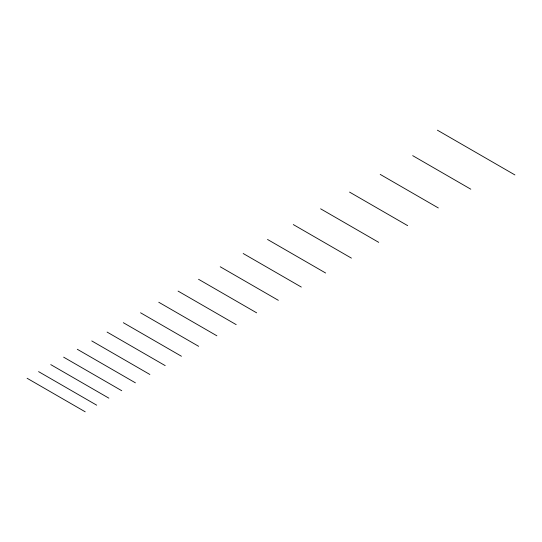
<?xml version="1.0" encoding="UTF-8"?>
<svg xmlns="http://www.w3.org/2000/svg" width="542" height="542" viewBox="0 0 542 542"><rect width="100%" height="100%" fill="white"/><g stroke="black" fill="none" stroke-linecap="round" stroke-linejoin="round"><path stroke-width="0.81" d="M437.414 130.188L514.9 174.924M412.686 155.642L470.802 189.199M380.206 174.395L438.322 207.952M349.549 192.098L407.665 225.648M320.613 208.805L378.729 242.355M293.297 224.571L351.412 258.127M267.518 239.456L325.634 273.012M243.189 253.507L301.305 287.057M220.221 266.766L278.337 300.315M198.541 279.279L256.657 312.836M178.081 291.095L236.197 324.644M158.765 302.246L216.881 335.796M140.541 312.768L198.657 346.318M123.332 322.7L181.448 356.257M107.092 332.077L165.208 365.633M91.767 340.925L149.877 374.481M77.296 349.278L135.412 382.835M63.638 357.164L121.754 390.721M50.752 364.61L108.867 398.16M38.584 371.629L96.7 405.186M27.1 378.262L85.216 411.812"/></g></svg>
